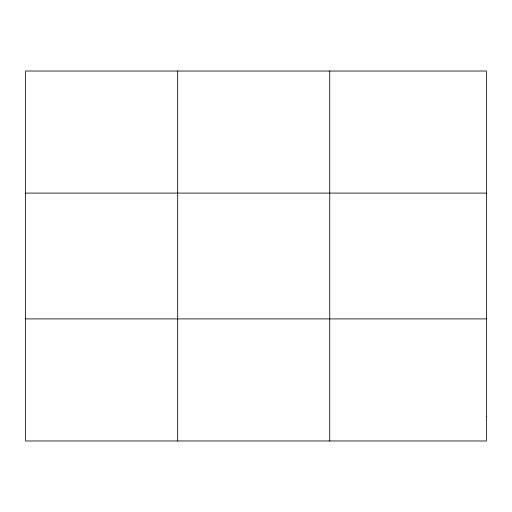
<?xml version="1.0" encoding="UTF-8"?>
<svg xmlns="http://www.w3.org/2000/svg" width="512" height="512" viewBox="0 0 512 512"><rect width="100%" height="100%" fill="white"/><g stroke="black" fill="none" stroke-linecap="round" stroke-linejoin="round"><path stroke-width="0.77" d="M177.664 440.979L177.664 71.021M329.728 440.979L329.728 71.021M25.6 193.107L486.4 193.107M25.6 318.893L486.4 318.893M486.4 416.557L486.4 440.979L25.6 440.979L25.6 71.021L486.4 71.021L486.4 416.557"/></g></svg>
